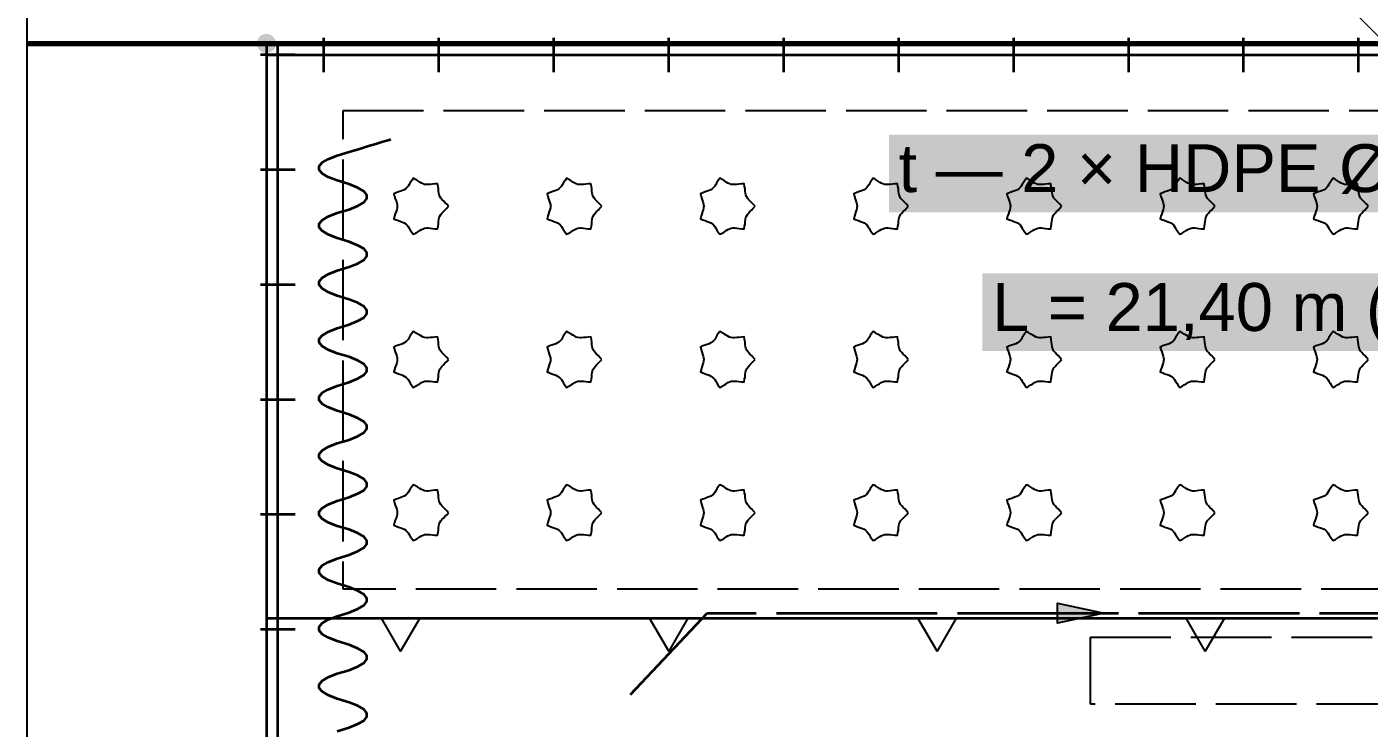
# Model space of a CAD drawing. Header units: metres. Extents: x -2.5 to 34.5, y -2.5 to 61.
# Drawn here: x -2.5 to 11.51, y 42.85 to 50.17 of the extents above; entities that cross this region are included whole.
import ezdxf

# ---------------------------------------------------------------- set-up
doc = ezdxf.new("R2010")
doc.units = ezdxf.units.M
doc.linetypes.add('KRESKA_DLUGA', pattern=[9.45, 8.4, -1.05])
doc.linetypes.add('KRESKOWA', pattern=[5.25, 4.2, -1.05])
for name, color, linetype, lineweight in [('A-MASKA', 7, 'Continuous', 18), ('Z-DZIALKA', 1, 'Continuous', 35), ('Z-MAPA-RAMKA', 7, 'Continuous', 35), ('Z-OGRODZENIE', 7, 'Continuous', 35), ('Z-SIECI-PROJ', 5, 'Continuous', 50)]:
    doc.layers.add(name, color=color, linetype=linetype, lineweight=lineweight)
for name, color, linetype, lineweight, true_color in [('Z-DROGA', 8, 'Continuous', 35, 0x404040), ('Z-LZ', 1, 'Continuous', 35, 0xc00000), ('Z-MAPA', 8, 'Continuous', 18, 0x5a5a5a), ('Z-ODWODNIENIE', 150, 'Continuous', 25, 0x00808a), ('Z-ZIELEN', 3, 'Continuous', 25, 0x1e7a1e)]:
    doc.layers.add(name, color=color, linetype=linetype, lineweight=lineweight, true_color=true_color)
doc.styles.add('PL_ARIAL', font='arial.ttf')

msp = doc.modelspace()

# ---------------------------------------------------------------- hatches: boundary and pattern name
at = {"layer": 'A-MASKA', "true_color": 0xffffff}
for points in [[(6.498, 48.238), (17.2, 48.238), (17.2, 49.048), (6.498, 49.048)], [(7.474, 46.788), (17.2, 46.788), (17.2, 47.598), (7.474, 47.598)]]:
    msp.add_hatch(color=7, dxfattribs=at).paths.add_polyline_path(points)
at = {"layer": 'Z-DZIALKA', "true_color": 0x000000}
msp.add_hatch(color=7, dxfattribs=at).paths.add_polyline_path([(0.1, 50), (0.097, 50.026), (0.087, 50.05), (0.071, 50.071), (0.05, 50.087), (0.026, 50.097), (0, 50.1), (-0.026, 50.097), (-0.05, 50.087), (-0.071, 50.071), (-0.087, 50.05), (-0.097, 50.026), (-0.1, 50), (-0.097, 49.974), (-0.087, 49.95), (-0.071, 49.929), (-0.05, 49.913), (-0.026, 49.903), (0, 49.9), (0.026, 49.903), (0.05, 49.913), (0.071, 49.929), (0.087, 49.95), (0.097, 49.974)])
at = {"layer": 'Z-ODWODNIENIE', "true_color": 0x000000}
msp.add_hatch(color=7, dxfattribs=at).paths.add_polyline_path([(8.746, 44.05), (8.257, 43.946), (8.257, 44.154)])

# ---------------------------------------------------------------- linework, layer by layer
at = {"layer": 'Z-DROGA', "linetype": 'Continuous', "lineweight": 70, "ltscale": 0.2, "true_color": 0x303030, "flags": 128}
msp.add_lwpolyline([(-2.5, 50), (34.5, 50)], dxfattribs=at)
at = {"layer": 'Z-DZIALKA', "linetype": 'Continuous', "lineweight": 35, "ltscale": 0.2, "true_color": 0x000000, "flags": 128}
msp.add_lwpolyline([(0, 0), (32, 0), (32, 50), (0, 50)], close=True, dxfattribs=at)
at = {"layer": 'Z-LZ', "linetype": 'Continuous', "lineweight": 35, "ltscale": 0.2, "true_color": 0xc00000, "flags": 128}
msp.add_lwpolyline([(0, 44), (32, 44)], dxfattribs=at)
at = {"layer": 'Z-LZ', "linetype": 'Continuous', "lineweight": 25, "ltscale": 0.2, "true_color": 0xc00000, "flags": 128}
for points in [[(1.2, 44), (1.6, 44), (1.4, 43.654)], [(4, 44), (4.4, 44), (4.2, 43.654)], [(6.8, 44), (7.2, 44), (7, 43.654)], [(9.6, 44), (10, 44), (9.8, 43.654)]]:
    msp.add_lwpolyline(points, close=True, dxfattribs=at)
at = {"layer": 'Z-MAPA', "linetype": 'Continuous', "lineweight": 25, "ltscale": 0.2, "flags": 128}
msp.add_lwpolyline([(-2.5, 0), (0, 0), (0, 50), (-2.5, 50)], dxfattribs=at)
at = {"layer": 'Z-MAPA-RAMKA', "linetype": 'Continuous', "lineweight": 25, "ltscale": 0.2, "flags": 128}
msp.add_lwpolyline([(-2.5, -2.5), (34.5, -2.5), (34.5, 61), (-2.5, 61)], close=True, dxfattribs=at)
at = {"layer": 'Z-ODWODNIENIE', "lineweight": 25, "ltscale": 0.2}
msp.add_lwpolyline([(8.746, 44.05), (8.257, 43.946), (8.257, 44.154)], close=True, dxfattribs=at)
at = {"layer": 'Z-ODWODNIENIE', "linetype": 'KRESKA_DLUGA', "lineweight": 35, "ltscale": 0.2, "flags": 128}
msp.add_lwpolyline([(3.8, 43.2), (4.6, 44.05), (16.9, 44.05)], dxfattribs=at)
at = {"layer": 'Z-OGRODZENIE', "lineweight": 35, "ltscale": 0.2}
for points in [[(0.6, 49.7), (0.6, 50.06)], [(1.8, 49.7), (1.8, 50.06)], [(3, 49.7), (3, 50.06)], [(4.2, 49.7), (4.2, 50.06)], [(5.4, 49.7), (5.4, 50.06)], [(6.6, 49.7), (6.6, 50.06)], [(7.8, 49.7), (7.8, 50.06)], [(9, 49.7), (9, 50.06)], [(10.2, 49.7), (10.2, 50.06)], [(11.4, 49.7), (11.4, 50.06)], [(0.3, 49.88), (-0.06, 49.88)], [(0, 49.88), (17.6, 49.88)], [(31.88, 50), (31.88, 0.12), (0.12, 0.12), (0.12, 50)], [(0.3, 48.68), (-0.06, 48.68)], [(0.3, 47.48), (-0.06, 47.48)], [(0.3, 46.28), (-0.06, 46.28)], [(0.3, 45.08), (-0.06, 45.08)], [(0.3, 43.88), (-0.06, 43.88)]]:
    msp.add_lwpolyline(points, dxfattribs=at)
at = {"layer": 'Z-SIECI-PROJ', "lineweight": 18, "ltscale": 0.2, "true_color": 0x7a4a1a}
msp.add_lwpolyline([(13, 48.675), (9.52, 52.175)], dxfattribs=at)
at = {"layer": 'Z-ZIELEN', "linetype": 'KRESKOWA', "lineweight": 25, "ltscale": 0.2, "flags": 128}
for points in [[(0.8, 49.3), (13.8, 49.3), (13.8, 44.3), (0.8, 44.3)], [(8.6, 43.8), (17.2, 43.8), (17.2, 43.1), (8.6, 43.1)]]:
    msp.add_lwpolyline(points, close=True, dxfattribs=at)
at = {"layer": 'Z-ZIELEN', "lineweight": 35, "ltscale": 0.2}
msp.add_lwpolyline([(0.738, 42.819), (0.863, 42.856), (0.956, 42.894), (1.019, 42.931), (1.05, 42.969), (1.05, 43.006), (1.019, 43.044), (0.956, 43.082), (0.863, 43.119), (0.738, 43.157), (0.644, 43.194), (0.581, 43.232), (0.55, 43.269), (0.55, 43.307), (0.581, 43.345), (0.644, 43.382), (0.738, 43.42), (0.863, 43.457), (0.956, 43.495), (1.019, 43.533), (1.05, 43.57), (1.05, 43.608), (1.019, 43.645), (0.956, 43.683), (0.863, 43.72), (0.738, 43.758), (0.644, 43.796), (0.581, 43.833), (0.55, 43.871), (0.55, 43.908), (0.581, 43.946), (0.644, 43.983), (0.738, 44.021), (0.863, 44.059), (0.956, 44.096), (1.019, 44.134), (1.05, 44.171), (1.05, 44.209), (1.019, 44.246), (0.956, 44.284), (0.863, 44.322), (0.738, 44.359), (0.644, 44.397), (0.581, 44.434), (0.55, 44.472), (0.55, 44.51), (0.581, 44.547), (0.644, 44.585), (0.738, 44.622), (0.863, 44.66), (0.956, 44.697), (1.019, 44.735), (1.05, 44.773), (1.05, 44.81), (1.019, 44.848), (0.956, 44.885), (0.863, 44.923), (0.738, 44.96), (0.644, 44.998), (0.581, 45.036), (0.55, 45.073), (0.55, 45.111), (0.581, 45.148), (0.644, 45.186), (0.738, 45.223), (0.863, 45.261), (0.956, 45.299), (1.019, 45.336), (1.05, 45.374), (1.05, 45.411), (1.019, 45.449), (0.956, 45.487), (0.863, 45.524), (0.738, 45.562), (0.644, 45.599), (0.581, 45.637), (0.55, 45.674), (0.55, 45.712), (0.581, 45.75), (0.644, 45.787), (0.738, 45.825), (0.863, 45.862), (0.956, 45.9), (1.019, 45.937), (1.05, 45.975), (1.05, 46.013), (1.019, 46.05), (0.956, 46.088), (0.863, 46.125), (0.738, 46.163), (0.644, 46.201), (0.581, 46.238), (0.55, 46.276), (0.55, 46.313), (0.581, 46.351), (0.644, 46.388), (0.738, 46.426), (0.863, 46.464), (0.956, 46.501), (1.019, 46.539), (1.05, 46.576), (1.05, 46.614), (1.019, 46.651), (0.956, 46.689), (0.863, 46.727), (0.738, 46.764), (0.644, 46.802), (0.581, 46.839), (0.55, 46.877), (0.55, 46.914), (0.581, 46.952), (0.644, 46.99), (0.738, 47.027), (0.863, 47.065), (0.956, 47.102), (1.019, 47.14), (1.05, 47.178), (1.05, 47.215), (1.019, 47.253), (0.956, 47.29), (0.863, 47.328), (0.738, 47.365), (0.644, 47.403), (0.581, 47.441), (0.55, 47.478), (0.55, 47.516), (0.581, 47.553), (0.644, 47.591), (0.738, 47.628), (0.863, 47.666), (0.956, 47.704), (1.019, 47.741), (1.05, 47.779), (1.05, 47.816), (1.019, 47.854), (0.956, 47.891), (0.863, 47.929), (0.738, 47.967), (0.644, 48.004), (0.581, 48.042), (0.55, 48.079), (0.55, 48.117), (0.581, 48.155), (0.644, 48.192), (0.738, 48.23), (0.863, 48.267), (0.956, 48.305), (1.019, 48.342), (1.05, 48.38), (1.05, 48.418), (1.019, 48.455), (0.956, 48.493), (0.863, 48.53), (0.738, 48.568), (0.644, 48.605), (0.581, 48.643), (0.55, 48.681), (0.55, 48.718), (0.581, 48.756), (0.644, 48.793), (0.738, 48.831), (0.863, 48.868), (0.972, 48.901), (1.066, 48.93), (1.144, 48.953), (1.206, 48.972), (1.253, 48.986), (1.284, 48.995), (1.3, 49)], dxfattribs=at)
at = {"layer": 'Z-ZIELEN', "lineweight": 25, "ltscale": 0.2}
for points in [[(1.9, 48.3), (1.882, 48.321), (1.864, 48.34), (1.847, 48.356), (1.832, 48.372), (1.82, 48.386), (1.811, 48.402), (1.805, 48.418), (1.801, 48.437), (1.798, 48.458), (1.796, 48.482), (1.792, 48.507), (1.787, 48.535), (1.759, 48.534), (1.734, 48.531), (1.71, 48.528), (1.689, 48.526), (1.67, 48.526), (1.652, 48.528), (1.635, 48.534), (1.618, 48.542), (1.6, 48.553), (1.58, 48.566), (1.558, 48.58), (1.533, 48.592), (1.517, 48.57), (1.502, 48.549), (1.49, 48.528), (1.479, 48.51), (1.467, 48.495), (1.454, 48.483), (1.439, 48.473), (1.422, 48.465), (1.402, 48.458), (1.379, 48.45), (1.355, 48.441), (1.33, 48.43), (1.337, 48.403), (1.345, 48.379), (1.353, 48.356), (1.36, 48.336), (1.364, 48.318), (1.366, 48.3), (1.364, 48.282), (1.36, 48.264), (1.353, 48.244), (1.345, 48.221), (1.337, 48.197), (1.33, 48.17), (1.355, 48.159), (1.379, 48.15), (1.402, 48.142), (1.422, 48.135), (1.439, 48.127), (1.454, 48.117), (1.467, 48.105), (1.479, 48.09), (1.49, 48.072), (1.502, 48.051), (1.517, 48.03), (1.533, 48.008), (1.558, 48.02), (1.58, 48.034), (1.6, 48.047), (1.618, 48.058), (1.635, 48.066), (1.652, 48.072), (1.67, 48.074), (1.689, 48.074), (1.71, 48.072), (1.734, 48.069), (1.759, 48.066), (1.787, 48.065), (1.792, 48.093), (1.796, 48.118), (1.798, 48.142), (1.801, 48.163), (1.805, 48.182), (1.811, 48.198), (1.82, 48.214), (1.832, 48.228), (1.847, 48.244), (1.864, 48.26), (1.882, 48.279)], [(3.5, 48.3), (3.482, 48.321), (3.464, 48.34), (3.447, 48.356), (3.432, 48.372), (3.42, 48.386), (3.411, 48.402), (3.405, 48.418), (3.401, 48.437), (3.398, 48.458), (3.396, 48.482), (3.392, 48.507), (3.387, 48.535), (3.359, 48.534), (3.334, 48.531), (3.31, 48.528), (3.289, 48.526), (3.27, 48.526), (3.252, 48.528), (3.235, 48.534), (3.218, 48.542), (3.2, 48.553), (3.18, 48.566), (3.158, 48.58), (3.133, 48.592), (3.117, 48.57), (3.102, 48.549), (3.09, 48.528), (3.079, 48.51), (3.067, 48.495), (3.054, 48.483), (3.039, 48.473), (3.022, 48.465), (3.002, 48.458), (2.979, 48.45), (2.955, 48.441), (2.93, 48.43), (2.937, 48.403), (2.945, 48.379), (2.953, 48.356), (2.96, 48.336), (2.964, 48.318), (2.966, 48.3), (2.964, 48.282), (2.96, 48.264), (2.953, 48.244), (2.945, 48.221), (2.937, 48.197), (2.93, 48.17), (2.955, 48.159), (2.979, 48.15), (3.002, 48.142), (3.022, 48.135), (3.039, 48.127), (3.054, 48.117), (3.067, 48.105), (3.079, 48.09), (3.09, 48.072), (3.102, 48.051), (3.117, 48.03), (3.133, 48.008), (3.158, 48.02), (3.18, 48.034), (3.2, 48.047), (3.218, 48.058), (3.235, 48.066), (3.252, 48.072), (3.27, 48.074), (3.289, 48.074), (3.31, 48.072), (3.334, 48.069), (3.359, 48.066), (3.387, 48.065), (3.392, 48.093), (3.396, 48.118), (3.398, 48.142), (3.401, 48.163), (3.405, 48.182), (3.411, 48.198), (3.42, 48.214), (3.432, 48.228), (3.447, 48.244), (3.464, 48.26), (3.482, 48.279)], [(5.1, 48.3), (5.082, 48.321), (5.064, 48.34), (5.047, 48.356), (5.032, 48.372), (5.02, 48.386), (5.011, 48.402), (5.005, 48.418), (5.001, 48.437), (4.998, 48.458), (4.996, 48.482), (4.992, 48.507), (4.987, 48.535), (4.959, 48.534), (4.934, 48.531), (4.91, 48.528), (4.889, 48.526), (4.87, 48.526), (4.852, 48.528), (4.835, 48.534), (4.818, 48.542), (4.8, 48.553), (4.78, 48.566), (4.758, 48.58), (4.733, 48.592), (4.717, 48.57), (4.702, 48.549), (4.69, 48.528), (4.679, 48.51), (4.667, 48.495), (4.654, 48.483), (4.639, 48.473), (4.622, 48.465), (4.602, 48.458), (4.579, 48.45), (4.555, 48.441), (4.53, 48.43), (4.537, 48.403), (4.545, 48.379), (4.553, 48.356), (4.56, 48.336), (4.564, 48.318), (4.566, 48.3), (4.564, 48.282), (4.56, 48.264), (4.553, 48.244), (4.545, 48.221), (4.537, 48.197), (4.53, 48.17), (4.555, 48.159), (4.579, 48.15), (4.602, 48.142), (4.622, 48.135), (4.639, 48.127), (4.654, 48.117), (4.667, 48.105), (4.679, 48.09), (4.69, 48.072), (4.702, 48.051), (4.717, 48.03), (4.733, 48.008), (4.758, 48.02), (4.78, 48.034), (4.8, 48.047), (4.818, 48.058), (4.835, 48.066), (4.852, 48.072), (4.87, 48.074), (4.889, 48.074), (4.91, 48.072), (4.934, 48.069), (4.959, 48.066), (4.987, 48.065), (4.992, 48.093), (4.996, 48.118), (4.998, 48.142), (5.001, 48.163), (5.005, 48.182), (5.011, 48.198), (5.02, 48.214), (5.032, 48.228), (5.047, 48.244), (5.064, 48.26), (5.082, 48.279)], [(6.7, 48.3), (6.682, 48.321), (6.664, 48.34), (6.647, 48.356), (6.632, 48.372), (6.62, 48.386), (6.611, 48.402), (6.605, 48.418), (6.601, 48.437), (6.598, 48.458), (6.596, 48.482), (6.592, 48.507), (6.587, 48.535), (6.559, 48.534), (6.534, 48.531), (6.51, 48.528), (6.489, 48.526), (6.47, 48.526), (6.452, 48.528), (6.435, 48.534), (6.418, 48.542), (6.4, 48.553), (6.38, 48.566), (6.358, 48.58), (6.333, 48.592), (6.317, 48.57), (6.302, 48.549), (6.29, 48.528), (6.279, 48.51), (6.267, 48.495), (6.254, 48.483), (6.239, 48.473), (6.222, 48.465), (6.202, 48.458), (6.179, 48.45), (6.155, 48.441), (6.13, 48.43), (6.137, 48.403), (6.145, 48.379), (6.153, 48.356), (6.16, 48.336), (6.164, 48.318), (6.166, 48.3), (6.164, 48.282), (6.16, 48.264), (6.153, 48.244), (6.145, 48.221), (6.137, 48.197), (6.13, 48.17), (6.155, 48.159), (6.179, 48.15), (6.202, 48.142), (6.222, 48.135), (6.239, 48.127), (6.254, 48.117), (6.267, 48.105), (6.279, 48.09), (6.29, 48.072), (6.302, 48.051), (6.317, 48.03), (6.333, 48.008), (6.358, 48.02), (6.38, 48.034), (6.4, 48.047), (6.418, 48.058), (6.435, 48.066), (6.452, 48.072), (6.47, 48.074), (6.489, 48.074), (6.51, 48.072), (6.534, 48.069), (6.559, 48.066), (6.587, 48.065), (6.592, 48.093), (6.596, 48.118), (6.598, 48.142), (6.601, 48.163), (6.605, 48.182), (6.611, 48.198), (6.62, 48.214), (6.632, 48.228), (6.647, 48.244), (6.664, 48.26), (6.682, 48.279)], [(8.3, 48.3), (8.282, 48.321), (8.264, 48.34), (8.247, 48.356), (8.232, 48.372), (8.22, 48.386), (8.211, 48.402), (8.205, 48.418), (8.201, 48.437), (8.198, 48.458), (8.196, 48.482), (8.192, 48.507), (8.187, 48.535), (8.159, 48.534), (8.133, 48.531), (8.11, 48.528), (8.089, 48.526), (8.07, 48.526), (8.052, 48.528), (8.035, 48.534), (8.018, 48.542), (8, 48.553), (7.98, 48.566), (7.958, 48.58), (7.933, 48.592), (7.917, 48.57), (7.902, 48.549), (7.89, 48.528), (7.879, 48.51), (7.867, 48.495), (7.854, 48.483), (7.839, 48.473), (7.822, 48.465), (7.802, 48.458), (7.779, 48.45), (7.755, 48.441), (7.73, 48.43), (7.737, 48.403), (7.745, 48.379), (7.753, 48.356), (7.76, 48.336), (7.764, 48.318), (7.766, 48.3), (7.764, 48.282), (7.76, 48.264), (7.753, 48.244), (7.745, 48.221), (7.737, 48.197), (7.73, 48.17), (7.755, 48.159), (7.779, 48.15), (7.802, 48.142), (7.822, 48.135), (7.839, 48.127), (7.854, 48.117), (7.867, 48.105), (7.879, 48.09), (7.89, 48.072), (7.902, 48.051), (7.917, 48.03), (7.933, 48.008), (7.958, 48.02), (7.98, 48.034), (8, 48.047), (8.018, 48.058), (8.035, 48.066), (8.052, 48.072), (8.07, 48.074), (8.089, 48.074), (8.11, 48.072), (8.133, 48.069), (8.159, 48.066), (8.187, 48.065), (8.192, 48.093), (8.196, 48.118), (8.198, 48.142), (8.201, 48.163), (8.205, 48.182), (8.211, 48.198), (8.22, 48.214), (8.232, 48.228), (8.247, 48.244), (8.264, 48.26), (8.282, 48.279)], [(9.9, 48.3), (9.882, 48.321), (9.864, 48.34), (9.847, 48.356), (9.832, 48.372), (9.82, 48.386), (9.811, 48.402), (9.805, 48.418), (9.801, 48.437), (9.798, 48.458), (9.796, 48.482), (9.792, 48.507), (9.787, 48.535), (9.759, 48.534), (9.733, 48.531), (9.71, 48.528), (9.689, 48.526), (9.67, 48.526), (9.652, 48.528), (9.635, 48.534), (9.618, 48.542), (9.6, 48.553), (9.58, 48.566), (9.558, 48.58), (9.533, 48.592), (9.517, 48.57), (9.502, 48.549), (9.49, 48.528), (9.479, 48.51), (9.467, 48.495), (9.454, 48.483), (9.439, 48.473), (9.422, 48.465), (9.402, 48.458), (9.379, 48.45), (9.355, 48.441), (9.33, 48.43), (9.337, 48.403), (9.345, 48.379), (9.353, 48.356), (9.36, 48.336), (9.364, 48.318), (9.366, 48.3), (9.364, 48.282), (9.36, 48.264), (9.353, 48.244), (9.345, 48.221), (9.337, 48.197), (9.33, 48.17), (9.355, 48.159), (9.379, 48.15), (9.402, 48.142), (9.422, 48.135), (9.439, 48.127), (9.454, 48.117), (9.467, 48.105), (9.479, 48.09), (9.49, 48.072), (9.502, 48.051), (9.517, 48.03), (9.533, 48.008), (9.558, 48.02), (9.58, 48.034), (9.6, 48.047), (9.618, 48.058), (9.635, 48.066), (9.652, 48.072), (9.67, 48.074), (9.689, 48.074), (9.71, 48.072), (9.733, 48.069), (9.759, 48.066), (9.787, 48.065), (9.792, 48.093), (9.796, 48.118), (9.798, 48.142), (9.801, 48.163), (9.805, 48.182), (9.811, 48.198), (9.82, 48.214), (9.832, 48.228), (9.847, 48.244), (9.864, 48.26), (9.882, 48.279)], [(11.5, 48.3), (11.482, 48.321), (11.464, 48.34), (11.447, 48.356), (11.432, 48.372), (11.42, 48.386), (11.411, 48.402), (11.405, 48.418), (11.401, 48.437), (11.398, 48.458), (11.396, 48.482), (11.392, 48.507), (11.387, 48.535), (11.359, 48.534), (11.334, 48.531), (11.31, 48.528), (11.289, 48.526), (11.27, 48.526), (11.252, 48.528), (11.235, 48.534), (11.218, 48.542), (11.2, 48.553), (11.18, 48.566), (11.158, 48.58), (11.133, 48.592), (11.117, 48.57), (11.102, 48.549), (11.09, 48.528), (11.079, 48.51), (11.067, 48.495), (11.054, 48.483), (11.039, 48.473), (11.022, 48.465), (11.002, 48.458), (10.979, 48.45), (10.955, 48.441), (10.93, 48.43), (10.937, 48.403), (10.945, 48.379), (10.953, 48.356), (10.96, 48.336), (10.964, 48.318), (10.966, 48.3), (10.964, 48.282), (10.96, 48.264), (10.953, 48.244), (10.945, 48.221), (10.937, 48.197), (10.93, 48.17), (10.955, 48.159), (10.979, 48.15), (11.002, 48.142), (11.022, 48.135), (11.039, 48.127), (11.054, 48.117), (11.067, 48.105), (11.079, 48.09), (11.09, 48.072), (11.102, 48.051), (11.117, 48.03), (11.133, 48.008), (11.158, 48.02), (11.18, 48.034), (11.2, 48.047), (11.218, 48.058), (11.235, 48.066), (11.252, 48.072), (11.27, 48.074), (11.289, 48.074), (11.31, 48.072), (11.334, 48.069), (11.359, 48.066), (11.387, 48.065), (11.392, 48.093), (11.396, 48.118), (11.398, 48.142), (11.401, 48.163), (11.405, 48.182), (11.411, 48.198), (11.42, 48.214), (11.432, 48.228), (11.447, 48.244), (11.464, 48.26), (11.482, 48.279)], [(1.9, 46.7), (1.882, 46.721), (1.864, 46.74), (1.847, 46.756), (1.832, 46.772), (1.82, 46.786), (1.811, 46.802), (1.805, 46.818), (1.801, 46.837), (1.798, 46.858), (1.796, 46.882), (1.792, 46.907), (1.787, 46.935), (1.759, 46.934), (1.734, 46.931), (1.71, 46.928), (1.689, 46.926), (1.67, 46.926), (1.652, 46.928), (1.635, 46.934), (1.618, 46.942), (1.6, 46.953), (1.58, 46.966), (1.558, 46.98), (1.533, 46.992), (1.517, 46.97), (1.502, 46.949), (1.49, 46.928), (1.479, 46.91), (1.467, 46.895), (1.454, 46.883), (1.439, 46.873), (1.422, 46.865), (1.402, 46.858), (1.379, 46.85), (1.355, 46.841), (1.33, 46.83), (1.337, 46.803), (1.345, 46.779), (1.353, 46.756), (1.36, 46.736), (1.364, 46.718), (1.366, 46.7), (1.364, 46.682), (1.36, 46.664), (1.353, 46.644), (1.345, 46.621), (1.337, 46.597), (1.33, 46.57), (1.355, 46.559), (1.379, 46.55), (1.402, 46.542), (1.422, 46.535), (1.439, 46.527), (1.454, 46.517), (1.467, 46.505), (1.479, 46.49), (1.49, 46.472), (1.502, 46.451), (1.517, 46.43), (1.533, 46.408), (1.558, 46.42), (1.58, 46.434), (1.6, 46.447), (1.618, 46.458), (1.635, 46.466), (1.652, 46.472), (1.67, 46.474), (1.689, 46.474), (1.71, 46.472), (1.734, 46.469), (1.759, 46.466), (1.787, 46.465), (1.792, 46.493), (1.796, 46.518), (1.798, 46.542), (1.801, 46.563), (1.805, 46.582), (1.811, 46.598), (1.82, 46.614), (1.832, 46.628), (1.847, 46.644), (1.864, 46.66), (1.882, 46.679)], [(3.5, 46.7), (3.482, 46.721), (3.464, 46.74), (3.447, 46.756), (3.432, 46.772), (3.42, 46.786), (3.411, 46.802), (3.405, 46.818), (3.401, 46.837), (3.398, 46.858), (3.396, 46.882), (3.392, 46.907), (3.387, 46.935), (3.359, 46.934), (3.334, 46.931), (3.31, 46.928), (3.289, 46.926), (3.27, 46.926), (3.252, 46.928), (3.235, 46.934), (3.218, 46.942), (3.2, 46.953), (3.18, 46.966), (3.158, 46.98), (3.133, 46.992), (3.117, 46.97), (3.102, 46.949), (3.09, 46.928), (3.079, 46.91), (3.067, 46.895), (3.054, 46.883), (3.039, 46.873), (3.022, 46.865), (3.002, 46.858), (2.979, 46.85), (2.955, 46.841), (2.93, 46.83), (2.937, 46.803), (2.945, 46.779), (2.953, 46.756), (2.96, 46.736), (2.964, 46.718), (2.966, 46.7), (2.964, 46.682), (2.96, 46.664), (2.953, 46.644), (2.945, 46.621), (2.937, 46.597), (2.93, 46.57), (2.955, 46.559), (2.979, 46.55), (3.002, 46.542), (3.022, 46.535), (3.039, 46.527), (3.054, 46.517), (3.067, 46.505), (3.079, 46.49), (3.09, 46.472), (3.102, 46.451), (3.117, 46.43), (3.133, 46.408), (3.158, 46.42), (3.18, 46.434), (3.2, 46.447), (3.218, 46.458), (3.235, 46.466), (3.252, 46.472), (3.27, 46.474), (3.289, 46.474), (3.31, 46.472), (3.334, 46.469), (3.359, 46.466), (3.387, 46.465), (3.392, 46.493), (3.396, 46.518), (3.398, 46.542), (3.401, 46.563), (3.405, 46.582), (3.411, 46.598), (3.42, 46.614), (3.432, 46.628), (3.447, 46.644), (3.464, 46.66), (3.482, 46.679)], [(5.1, 46.7), (5.082, 46.721), (5.064, 46.74), (5.047, 46.756), (5.032, 46.772), (5.02, 46.786), (5.011, 46.802), (5.005, 46.818), (5.001, 46.837), (4.998, 46.858), (4.996, 46.882), (4.992, 46.907), (4.987, 46.935), (4.959, 46.934), (4.934, 46.931), (4.91, 46.928), (4.889, 46.926), (4.87, 46.926), (4.852, 46.928), (4.835, 46.934), (4.818, 46.942), (4.8, 46.953), (4.78, 46.966), (4.758, 46.98), (4.733, 46.992), (4.717, 46.97), (4.702, 46.949), (4.69, 46.928), (4.679, 46.91), (4.667, 46.895), (4.654, 46.883), (4.639, 46.873), (4.622, 46.865), (4.602, 46.858), (4.579, 46.85), (4.555, 46.841), (4.53, 46.83), (4.537, 46.803), (4.545, 46.779), (4.553, 46.756), (4.56, 46.736), (4.564, 46.718), (4.566, 46.7), (4.564, 46.682), (4.56, 46.664), (4.553, 46.644), (4.545, 46.621), (4.537, 46.597), (4.53, 46.57), (4.555, 46.559), (4.579, 46.55), (4.602, 46.542), (4.622, 46.535), (4.639, 46.527), (4.654, 46.517), (4.667, 46.505), (4.679, 46.49), (4.69, 46.472), (4.702, 46.451), (4.717, 46.43), (4.733, 46.408), (4.758, 46.42), (4.78, 46.434), (4.8, 46.447), (4.818, 46.458), (4.835, 46.466), (4.852, 46.472), (4.87, 46.474), (4.889, 46.474), (4.91, 46.472), (4.934, 46.469), (4.959, 46.466), (4.987, 46.465), (4.992, 46.493), (4.996, 46.518), (4.998, 46.542), (5.001, 46.563), (5.005, 46.582), (5.011, 46.598), (5.02, 46.614), (5.032, 46.628), (5.047, 46.644), (5.064, 46.66), (5.082, 46.679)], [(6.7, 46.7), (6.682, 46.721), (6.664, 46.74), (6.647, 46.756), (6.632, 46.772), (6.62, 46.786), (6.611, 46.802), (6.605, 46.818), (6.601, 46.837), (6.598, 46.858), (6.596, 46.882), (6.592, 46.907), (6.587, 46.935), (6.559, 46.934), (6.534, 46.931), (6.51, 46.928), (6.489, 46.926), (6.47, 46.926), (6.452, 46.928), (6.435, 46.934), (6.418, 46.942), (6.4, 46.953), (6.38, 46.966), (6.358, 46.98), (6.333, 46.992), (6.317, 46.97), (6.302, 46.949), (6.29, 46.928), (6.279, 46.91), (6.267, 46.895), (6.254, 46.883), (6.239, 46.873), (6.222, 46.865), (6.202, 46.858), (6.179, 46.85), (6.155, 46.841), (6.13, 46.83), (6.137, 46.803), (6.145, 46.779), (6.153, 46.756), (6.16, 46.736), (6.164, 46.718), (6.166, 46.7), (6.164, 46.682), (6.16, 46.664), (6.153, 46.644), (6.145, 46.621), (6.137, 46.597), (6.13, 46.57), (6.155, 46.559), (6.179, 46.55), (6.202, 46.542), (6.222, 46.535), (6.239, 46.527), (6.254, 46.517), (6.267, 46.505), (6.279, 46.49), (6.29, 46.472), (6.302, 46.451), (6.317, 46.43), (6.333, 46.408), (6.358, 46.42), (6.38, 46.434), (6.4, 46.447), (6.418, 46.458), (6.435, 46.466), (6.452, 46.472), (6.47, 46.474), (6.489, 46.474), (6.51, 46.472), (6.534, 46.469), (6.559, 46.466), (6.587, 46.465), (6.592, 46.493), (6.596, 46.518), (6.598, 46.542), (6.601, 46.563), (6.605, 46.582), (6.611, 46.598), (6.62, 46.614), (6.632, 46.628), (6.647, 46.644), (6.664, 46.66), (6.682, 46.679)], [(8.3, 46.7), (8.282, 46.721), (8.264, 46.74), (8.247, 46.756), (8.232, 46.772), (8.22, 46.786), (8.211, 46.802), (8.205, 46.818), (8.201, 46.837), (8.198, 46.858), (8.196, 46.882), (8.192, 46.907), (8.187, 46.935), (8.159, 46.934), (8.133, 46.931), (8.11, 46.928), (8.089, 46.926), (8.07, 46.926), (8.052, 46.928), (8.035, 46.934), (8.018, 46.942), (8, 46.953), (7.98, 46.966), (7.958, 46.98), (7.933, 46.992), (7.917, 46.97), (7.902, 46.949), (7.89, 46.928), (7.879, 46.91), (7.867, 46.895), (7.854, 46.883), (7.839, 46.873), (7.822, 46.865), (7.802, 46.858), (7.779, 46.85), (7.755, 46.841), (7.73, 46.83), (7.737, 46.803), (7.745, 46.779), (7.753, 46.756), (7.76, 46.736), (7.764, 46.718), (7.766, 46.7), (7.764, 46.682), (7.76, 46.664), (7.753, 46.644), (7.745, 46.621), (7.737, 46.597), (7.73, 46.57), (7.755, 46.559), (7.779, 46.55), (7.802, 46.542), (7.822, 46.535), (7.839, 46.527), (7.854, 46.517), (7.867, 46.505), (7.879, 46.49), (7.89, 46.472), (7.902, 46.451), (7.917, 46.43), (7.933, 46.408), (7.958, 46.42), (7.98, 46.434), (8, 46.447), (8.018, 46.458), (8.035, 46.466), (8.052, 46.472), (8.07, 46.474), (8.089, 46.474), (8.11, 46.472), (8.133, 46.469), (8.159, 46.466), (8.187, 46.465), (8.192, 46.493), (8.196, 46.518), (8.198, 46.542), (8.201, 46.563), (8.205, 46.582), (8.211, 46.598), (8.22, 46.614), (8.232, 46.628), (8.247, 46.644), (8.264, 46.66), (8.282, 46.679)], [(9.9, 46.7), (9.882, 46.721), (9.864, 46.74), (9.847, 46.756), (9.832, 46.772), (9.82, 46.786), (9.811, 46.802), (9.805, 46.818), (9.801, 46.837), (9.798, 46.858), (9.796, 46.882), (9.792, 46.907), (9.787, 46.935), (9.759, 46.934), (9.733, 46.931), (9.71, 46.928), (9.689, 46.926), (9.67, 46.926), (9.652, 46.928), (9.635, 46.934), (9.618, 46.942), (9.6, 46.953), (9.58, 46.966), (9.558, 46.98), (9.533, 46.992), (9.517, 46.97), (9.502, 46.949), (9.49, 46.928), (9.479, 46.91), (9.467, 46.895), (9.454, 46.883), (9.439, 46.873), (9.422, 46.865), (9.402, 46.858), (9.379, 46.85), (9.355, 46.841), (9.33, 46.83), (9.337, 46.803), (9.345, 46.779), (9.353, 46.756), (9.36, 46.736), (9.364, 46.718), (9.366, 46.7), (9.364, 46.682), (9.36, 46.664), (9.353, 46.644), (9.345, 46.621), (9.337, 46.597), (9.33, 46.57), (9.355, 46.559), (9.379, 46.55), (9.402, 46.542), (9.422, 46.535), (9.439, 46.527), (9.454, 46.517), (9.467, 46.505), (9.479, 46.49), (9.49, 46.472), (9.502, 46.451), (9.517, 46.43), (9.533, 46.408), (9.558, 46.42), (9.58, 46.434), (9.6, 46.447), (9.618, 46.458), (9.635, 46.466), (9.652, 46.472), (9.67, 46.474), (9.689, 46.474), (9.71, 46.472), (9.733, 46.469), (9.759, 46.466), (9.787, 46.465), (9.792, 46.493), (9.796, 46.518), (9.798, 46.542), (9.801, 46.563), (9.805, 46.582), (9.811, 46.598), (9.82, 46.614), (9.832, 46.628), (9.847, 46.644), (9.864, 46.66), (9.882, 46.679)], [(11.5, 46.7), (11.482, 46.721), (11.464, 46.74), (11.447, 46.756), (11.432, 46.772), (11.42, 46.786), (11.411, 46.802), (11.405, 46.818), (11.401, 46.837), (11.398, 46.858), (11.396, 46.882), (11.392, 46.907), (11.387, 46.935), (11.359, 46.934), (11.334, 46.931), (11.31, 46.928), (11.289, 46.926), (11.27, 46.926), (11.252, 46.928), (11.235, 46.934), (11.218, 46.942), (11.2, 46.953), (11.18, 46.966), (11.158, 46.98), (11.133, 46.992), (11.117, 46.97), (11.102, 46.949), (11.09, 46.928), (11.079, 46.91), (11.067, 46.895), (11.054, 46.883), (11.039, 46.873), (11.022, 46.865), (11.002, 46.858), (10.979, 46.85), (10.955, 46.841), (10.93, 46.83), (10.937, 46.803), (10.945, 46.779), (10.953, 46.756), (10.96, 46.736), (10.964, 46.718), (10.966, 46.7), (10.964, 46.682), (10.96, 46.664), (10.953, 46.644), (10.945, 46.621), (10.937, 46.597), (10.93, 46.57), (10.955, 46.559), (10.979, 46.55), (11.002, 46.542), (11.022, 46.535), (11.039, 46.527), (11.054, 46.517), (11.067, 46.505), (11.079, 46.49), (11.09, 46.472), (11.102, 46.451), (11.117, 46.43), (11.133, 46.408), (11.158, 46.42), (11.18, 46.434), (11.2, 46.447), (11.218, 46.458), (11.235, 46.466), (11.252, 46.472), (11.27, 46.474), (11.289, 46.474), (11.31, 46.472), (11.334, 46.469), (11.359, 46.466), (11.387, 46.465), (11.392, 46.493), (11.396, 46.518), (11.398, 46.542), (11.401, 46.563), (11.405, 46.582), (11.411, 46.598), (11.42, 46.614), (11.432, 46.628), (11.447, 46.644), (11.464, 46.66), (11.482, 46.679)], [(1.9, 45.1), (1.882, 45.121), (1.864, 45.14), (1.847, 45.156), (1.832, 45.172), (1.82, 45.186), (1.811, 45.202), (1.805, 45.218), (1.801, 45.237), (1.798, 45.258), (1.796, 45.282), (1.792, 45.307), (1.787, 45.335), (1.759, 45.334), (1.734, 45.331), (1.71, 45.328), (1.689, 45.326), (1.67, 45.326), (1.652, 45.328), (1.635, 45.334), (1.618, 45.342), (1.6, 45.353), (1.58, 45.366), (1.558, 45.38), (1.533, 45.392), (1.517, 45.37), (1.502, 45.349), (1.49, 45.328), (1.479, 45.31), (1.467, 45.295), (1.454, 45.283), (1.439, 45.273), (1.422, 45.265), (1.402, 45.258), (1.379, 45.25), (1.355, 45.241), (1.33, 45.23), (1.337, 45.203), (1.345, 45.179), (1.353, 45.156), (1.36, 45.136), (1.364, 45.118), (1.366, 45.1), (1.364, 45.082), (1.36, 45.064), (1.353, 45.044), (1.345, 45.021), (1.337, 44.997), (1.33, 44.97), (1.355, 44.959), (1.379, 44.95), (1.402, 44.942), (1.422, 44.935), (1.439, 44.927), (1.454, 44.917), (1.467, 44.905), (1.479, 44.89), (1.49, 44.872), (1.502, 44.851), (1.517, 44.83), (1.533, 44.808), (1.558, 44.82), (1.58, 44.834), (1.6, 44.847), (1.618, 44.858), (1.635, 44.866), (1.652, 44.872), (1.67, 44.874), (1.689, 44.874), (1.71, 44.872), (1.734, 44.869), (1.759, 44.866), (1.787, 44.865), (1.792, 44.893), (1.796, 44.918), (1.798, 44.942), (1.801, 44.963), (1.805, 44.982), (1.811, 44.998), (1.82, 45.014), (1.832, 45.028), (1.847, 45.044), (1.864, 45.06), (1.882, 45.079)], [(3.5, 45.1), (3.482, 45.121), (3.464, 45.14), (3.447, 45.156), (3.432, 45.172), (3.42, 45.186), (3.411, 45.202), (3.405, 45.218), (3.401, 45.237), (3.398, 45.258), (3.396, 45.282), (3.392, 45.307), (3.387, 45.335), (3.359, 45.334), (3.334, 45.331), (3.31, 45.328), (3.289, 45.326), (3.27, 45.326), (3.252, 45.328), (3.235, 45.334), (3.218, 45.342), (3.2, 45.353), (3.18, 45.366), (3.158, 45.38), (3.133, 45.392), (3.117, 45.37), (3.102, 45.349), (3.09, 45.328), (3.079, 45.31), (3.067, 45.295), (3.054, 45.283), (3.039, 45.273), (3.022, 45.265), (3.002, 45.258), (2.979, 45.25), (2.955, 45.241), (2.93, 45.23), (2.937, 45.203), (2.945, 45.179), (2.953, 45.156), (2.96, 45.136), (2.964, 45.118), (2.966, 45.1), (2.964, 45.082), (2.96, 45.064), (2.953, 45.044), (2.945, 45.021), (2.937, 44.997), (2.93, 44.97), (2.955, 44.959), (2.979, 44.95), (3.002, 44.942), (3.022, 44.935), (3.039, 44.927), (3.054, 44.917), (3.067, 44.905), (3.079, 44.89), (3.09, 44.872), (3.102, 44.851), (3.117, 44.83), (3.133, 44.808), (3.158, 44.82), (3.18, 44.834), (3.2, 44.847), (3.218, 44.858), (3.235, 44.866), (3.252, 44.872), (3.27, 44.874), (3.289, 44.874), (3.31, 44.872), (3.334, 44.869), (3.359, 44.866), (3.387, 44.865), (3.392, 44.893), (3.396, 44.918), (3.398, 44.942), (3.401, 44.963), (3.405, 44.982), (3.411, 44.998), (3.42, 45.014), (3.432, 45.028), (3.447, 45.044), (3.464, 45.06), (3.482, 45.079)], [(5.1, 45.1), (5.082, 45.121), (5.064, 45.14), (5.047, 45.156), (5.032, 45.172), (5.02, 45.186), (5.011, 45.202), (5.005, 45.218), (5.001, 45.237), (4.998, 45.258), (4.996, 45.282), (4.992, 45.307), (4.987, 45.335), (4.959, 45.334), (4.934, 45.331), (4.91, 45.328), (4.889, 45.326), (4.87, 45.326), (4.852, 45.328), (4.835, 45.334), (4.818, 45.342), (4.8, 45.353), (4.78, 45.366), (4.758, 45.38), (4.733, 45.392), (4.717, 45.37), (4.702, 45.349), (4.69, 45.328), (4.679, 45.31), (4.667, 45.295), (4.654, 45.283), (4.639, 45.273), (4.622, 45.265), (4.602, 45.258), (4.579, 45.25), (4.555, 45.241), (4.53, 45.23), (4.537, 45.203), (4.545, 45.179), (4.553, 45.156), (4.56, 45.136), (4.564, 45.118), (4.566, 45.1), (4.564, 45.082), (4.56, 45.064), (4.553, 45.044), (4.545, 45.021), (4.537, 44.997), (4.53, 44.97), (4.555, 44.959), (4.579, 44.95), (4.602, 44.942), (4.622, 44.935), (4.639, 44.927), (4.654, 44.917), (4.667, 44.905), (4.679, 44.89), (4.69, 44.872), (4.702, 44.851), (4.717, 44.83), (4.733, 44.808), (4.758, 44.82), (4.78, 44.834), (4.8, 44.847), (4.818, 44.858), (4.835, 44.866), (4.852, 44.872), (4.87, 44.874), (4.889, 44.874), (4.91, 44.872), (4.934, 44.869), (4.959, 44.866), (4.987, 44.865), (4.992, 44.893), (4.996, 44.918), (4.998, 44.942), (5.001, 44.963), (5.005, 44.982), (5.011, 44.998), (5.02, 45.014), (5.032, 45.028), (5.047, 45.044), (5.064, 45.06), (5.082, 45.079)], [(6.7, 45.1), (6.682, 45.121), (6.664, 45.14), (6.647, 45.156), (6.632, 45.172), (6.62, 45.186), (6.611, 45.202), (6.605, 45.218), (6.601, 45.237), (6.598, 45.258), (6.596, 45.282), (6.592, 45.307), (6.587, 45.335), (6.559, 45.334), (6.534, 45.331), (6.51, 45.328), (6.489, 45.326), (6.47, 45.326), (6.452, 45.328), (6.435, 45.334), (6.418, 45.342), (6.4, 45.353), (6.38, 45.366), (6.358, 45.38), (6.333, 45.392), (6.317, 45.37), (6.302, 45.349), (6.29, 45.328), (6.279, 45.31), (6.267, 45.295), (6.254, 45.283), (6.239, 45.273), (6.222, 45.265), (6.202, 45.258), (6.179, 45.25), (6.155, 45.241), (6.13, 45.23), (6.137, 45.203), (6.145, 45.179), (6.153, 45.156), (6.16, 45.136), (6.164, 45.118), (6.166, 45.1), (6.164, 45.082), (6.16, 45.064), (6.153, 45.044), (6.145, 45.021), (6.137, 44.997), (6.13, 44.97), (6.155, 44.959), (6.179, 44.95), (6.202, 44.942), (6.222, 44.935), (6.239, 44.927), (6.254, 44.917), (6.267, 44.905), (6.279, 44.89), (6.29, 44.872), (6.302, 44.851), (6.317, 44.83), (6.333, 44.808), (6.358, 44.82), (6.38, 44.834), (6.4, 44.847), (6.418, 44.858), (6.435, 44.866), (6.452, 44.872), (6.47, 44.874), (6.489, 44.874), (6.51, 44.872), (6.534, 44.869), (6.559, 44.866), (6.587, 44.865), (6.592, 44.893), (6.596, 44.918), (6.598, 44.942), (6.601, 44.963), (6.605, 44.982), (6.611, 44.998), (6.62, 45.014), (6.632, 45.028), (6.647, 45.044), (6.664, 45.06), (6.682, 45.079)], [(8.3, 45.1), (8.282, 45.121), (8.264, 45.14), (8.247, 45.156), (8.232, 45.172), (8.22, 45.186), (8.211, 45.202), (8.205, 45.218), (8.201, 45.237), (8.198, 45.258), (8.196, 45.282), (8.192, 45.307), (8.187, 45.335), (8.159, 45.334), (8.133, 45.331), (8.11, 45.328), (8.089, 45.326), (8.07, 45.326), (8.052, 45.328), (8.035, 45.334), (8.018, 45.342), (8, 45.353), (7.98, 45.366), (7.958, 45.38), (7.933, 45.392), (7.917, 45.37), (7.902, 45.349), (7.89, 45.328), (7.879, 45.31), (7.867, 45.295), (7.854, 45.283), (7.839, 45.273), (7.822, 45.265), (7.802, 45.258), (7.779, 45.25), (7.755, 45.241), (7.73, 45.23), (7.737, 45.203), (7.745, 45.179), (7.753, 45.156), (7.76, 45.136), (7.764, 45.118), (7.766, 45.1), (7.764, 45.082), (7.76, 45.064), (7.753, 45.044), (7.745, 45.021), (7.737, 44.997), (7.73, 44.97), (7.755, 44.959), (7.779, 44.95), (7.802, 44.942), (7.822, 44.935), (7.839, 44.927), (7.854, 44.917), (7.867, 44.905), (7.879, 44.89), (7.89, 44.872), (7.902, 44.851), (7.917, 44.83), (7.933, 44.808), (7.958, 44.82), (7.98, 44.834), (8, 44.847), (8.018, 44.858), (8.035, 44.866), (8.052, 44.872), (8.07, 44.874), (8.089, 44.874), (8.11, 44.872), (8.133, 44.869), (8.159, 44.866), (8.187, 44.865), (8.192, 44.893), (8.196, 44.918), (8.198, 44.942), (8.201, 44.963), (8.205, 44.982), (8.211, 44.998), (8.22, 45.014), (8.232, 45.028), (8.247, 45.044), (8.264, 45.06), (8.282, 45.079)], [(9.9, 45.1), (9.882, 45.121), (9.864, 45.14), (9.847, 45.156), (9.832, 45.172), (9.82, 45.186), (9.811, 45.202), (9.805, 45.218), (9.801, 45.237), (9.798, 45.258), (9.796, 45.282), (9.792, 45.307), (9.787, 45.335), (9.759, 45.334), (9.733, 45.331), (9.71, 45.328), (9.689, 45.326), (9.67, 45.326), (9.652, 45.328), (9.635, 45.334), (9.618, 45.342), (9.6, 45.353), (9.58, 45.366), (9.558, 45.38), (9.533, 45.392), (9.517, 45.37), (9.502, 45.349), (9.49, 45.328), (9.479, 45.31), (9.467, 45.295), (9.454, 45.283), (9.439, 45.273), (9.422, 45.265), (9.402, 45.258), (9.379, 45.25), (9.355, 45.241), (9.33, 45.23), (9.337, 45.203), (9.345, 45.179), (9.353, 45.156), (9.36, 45.136), (9.364, 45.118), (9.366, 45.1), (9.364, 45.082), (9.36, 45.064), (9.353, 45.044), (9.345, 45.021), (9.337, 44.997), (9.33, 44.97), (9.355, 44.959), (9.379, 44.95), (9.402, 44.942), (9.422, 44.935), (9.439, 44.927), (9.454, 44.917), (9.467, 44.905), (9.479, 44.89), (9.49, 44.872), (9.502, 44.851), (9.517, 44.83), (9.533, 44.808), (9.558, 44.82), (9.58, 44.834), (9.6, 44.847), (9.618, 44.858), (9.635, 44.866), (9.652, 44.872), (9.67, 44.874), (9.689, 44.874), (9.71, 44.872), (9.733, 44.869), (9.759, 44.866), (9.787, 44.865), (9.792, 44.893), (9.796, 44.918), (9.798, 44.942), (9.801, 44.963), (9.805, 44.982), (9.811, 44.998), (9.82, 45.014), (9.832, 45.028), (9.847, 45.044), (9.864, 45.06), (9.882, 45.079)], [(11.5, 45.1), (11.482, 45.121), (11.464, 45.14), (11.447, 45.156), (11.432, 45.172), (11.42, 45.186), (11.411, 45.202), (11.405, 45.218), (11.401, 45.237), (11.398, 45.258), (11.396, 45.282), (11.392, 45.307), (11.387, 45.335), (11.359, 45.334), (11.334, 45.331), (11.31, 45.328), (11.289, 45.326), (11.27, 45.326), (11.252, 45.328), (11.235, 45.334), (11.218, 45.342), (11.2, 45.353), (11.18, 45.366), (11.158, 45.38), (11.133, 45.392), (11.117, 45.37), (11.102, 45.349), (11.09, 45.328), (11.079, 45.31), (11.067, 45.295), (11.054, 45.283), (11.039, 45.273), (11.022, 45.265), (11.002, 45.258), (10.979, 45.25), (10.955, 45.241), (10.93, 45.23), (10.937, 45.203), (10.945, 45.179), (10.953, 45.156), (10.96, 45.136), (10.964, 45.118), (10.966, 45.1), (10.964, 45.082), (10.96, 45.064), (10.953, 45.044), (10.945, 45.021), (10.937, 44.997), (10.93, 44.97), (10.955, 44.959), (10.979, 44.95), (11.002, 44.942), (11.022, 44.935), (11.039, 44.927), (11.054, 44.917), (11.067, 44.905), (11.079, 44.89), (11.09, 44.872), (11.102, 44.851), (11.117, 44.83), (11.133, 44.808), (11.158, 44.82), (11.18, 44.834), (11.2, 44.847), (11.218, 44.858), (11.235, 44.866), (11.252, 44.872), (11.27, 44.874), (11.289, 44.874), (11.31, 44.872), (11.334, 44.869), (11.359, 44.866), (11.387, 44.865), (11.392, 44.893), (11.396, 44.918), (11.398, 44.942), (11.401, 44.963), (11.405, 44.982), (11.411, 44.998), (11.42, 45.014), (11.432, 45.028), (11.447, 45.044), (11.464, 45.06), (11.482, 45.079)]]:
    msp.add_lwpolyline(points, close=True, dxfattribs=at)

# ---------------------------------------------------------------- texts
at = {"layer": 'Z-SIECI-PROJ', "true_color": 0xe07800, "style": 'PL_ARIAL'}
for s, p in [('t — 2 × HDPE Ø40 + mikrokabel', (6.598, 48.448)), ('L = 21,40 m (model: 21,30 m)', (7.574, 46.998))]:
    msp.add_text(s, height=0.5, dxfattribs=at).set_placement(p)

doc.saveas('drawing.dxf')
